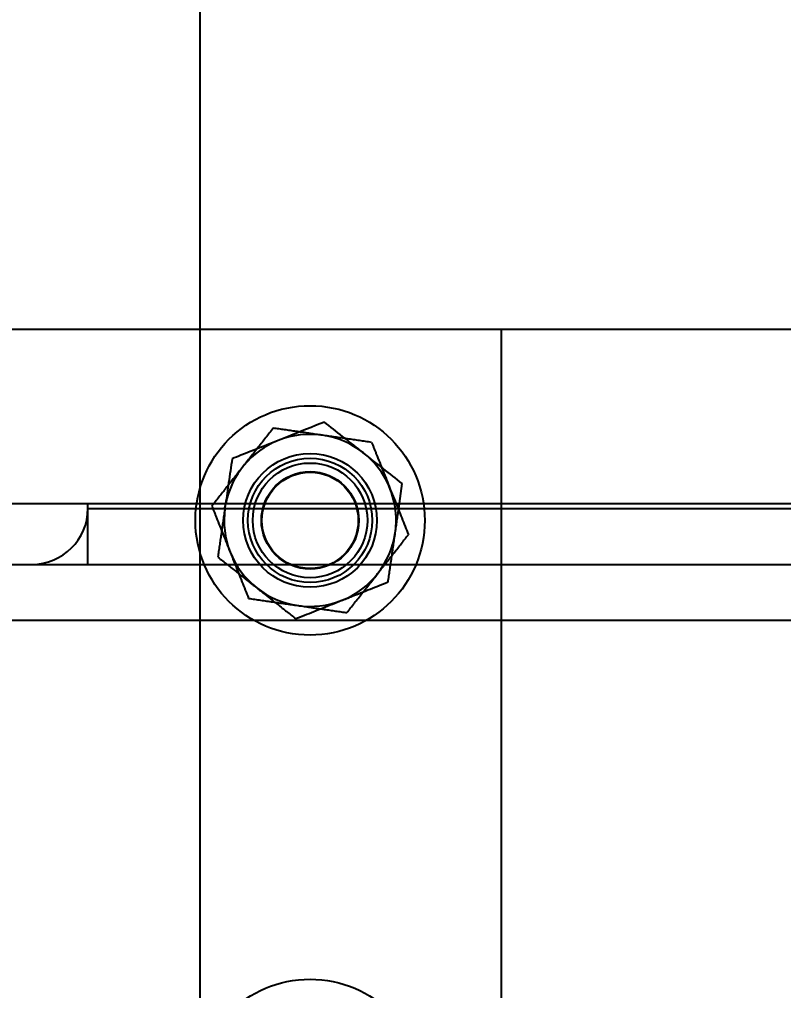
# Model space of a CAD drawing. Header units: metres. Extents: x 0 to 63075, y 0 to 44550.
# Drawn here: x 13825.1 to 13905, y 29163.4 to 29265 of the extents above; entities that cross this region are included whole.
import ezdxf

# ---------------------------------------------------------------- set-up
doc = ezdxf.new("R2010")
doc.units = ezdxf.units.M
doc.header["$LTSCALE"] = 75
doc.linetypes.add('HIDDEN2', pattern=[4.7625, 3.175, -1.5875])
for name, color, linetype in [('18_COTAS', 7, 'Continuous'), ('SDM', 7, 'Continuous'), ('SL4', 4, 'Continuous'), ('ST1', 7, 'HIDDEN2')]:
    doc.layers.add(name, color=color, linetype=linetype)
doc.styles.add('ROMANS', font='ROMANS.SHX')
doc.dimstyles.new('75___1-75', dxfattribs={"dimscale": 75, "dimtxt": 2.5, "dimasz": 2, "dimexe": 1.5, "dimexo": 1, "dimgap": 0.5, "dimtad": 1, "dimdec": 0, "dimzin": 12, "dimtxsty": 'ROMANS', "dimcen": 0, "dimclrd": 256, "dimclre": 256, "dimclrt": 3, "dimazin": 3, "dimtfac": 1, "dimtdec": 0, "dimtmove": 0, "dimatfit": 0, "dimfxl": 1, "dimlwd": -1, "dimlwe": -1, "dimarcsym": 0})

# ---------------------------------------------------------------- blocks, each defined once
blk = doc.blocks.new('*D27')
at = {"layer": '18_COTAS', "transparency": 16777216}
for p, q in [((12131.24, 27878.33), (12131.24, 30705.37)), ((13913.74, 30509.57), (13913.74, 30705.37)), ((11981.24, 30592.87), (11122.31, 30592.87)), ((13913.74, 30592.87), (12131.24, 30592.87)), ((14063.74, 30592.87), (14213.74, 30592.87))]:
    blk.add_line(p, q, dxfattribs=at)
for points in [[(11981.24, 30617.87), (11981.24, 30567.87), (12131.24, 30592.87)], [(14063.74, 30617.87), (14063.74, 30567.87), (13913.74, 30592.87)]]:
    blk.add_solid(points, dxfattribs=at)
at = {"layer": 'Defpoints', "color": 0, "transparency": 16777216}
for p in [(13913.74, 30592.87), (13913.74, 30434.57), (12131.24, 27803.33)]:
    blk.add_point(p, dxfattribs=at)
at = {"layer": '18_COTAS', "color": 3, "transparency": 16777216, "insert": (11476.78, 30724.12), "char_height": 187.5, "attachment_point": 5, "style": 'ROMANS'}
blk.add_mtext('1782', dxfattribs=at)
blk = doc.blocks.new('A$C429c7d53')
at = {"layer": 'SL4'}
for p, q in [((123.24, 1009.76), (123.24, 2334.74)), ((123.24, 2142.5), (154.75, 2142.5)), ((154.75, 2142.5), (231.25, 2142.5)), ((154.75, 2142.5), (154.75, 2124.25)), ((144.1, 2124.25), (144.4, 2126.35)), ((123.24, 2124.25), (262.76, 2124.25))]:
    blk.add_line(p, q, dxfattribs=at)
for start, end in [(111.7253, 168.7877), (51.7253, 111.7253), (11.2123, 51.7253)]:
    blk.add_arc((134.75, 2122.5), 9, start, end, dxfattribs=at)
for points, knots in [([(136.25, 2132.78), (135, 2132.29), (133.41, 2131.65), (131.78, 2131), (131.42, 2130.86)], [0, 0, 0, 0, 0.779636, 1, 1, 1, 1]), ([(140.32, 2129.57), (140.23, 2129.64), (139.5, 2130.22), (138.12, 2131.31), (136.87, 2132.29), (136.25, 2132.78)], [0, 0, 0, 0, 0.07009, 0.530784, 1, 1, 1, 1]), ([(131.42, 2130.86), (130.11, 2130.34), (128.47, 2129.69), (126.9, 2129.06), (126.59, 2128.94)], [0, 0, 0, 0, 0.803647, 1, 1, 1, 1]), ([(144.4, 2126.35), (143.74, 2126.87), (142.4, 2127.92), (141.02, 2129.02), (140.32, 2129.57)], [0, 0, 0, 0, 0.495458, 1, 1, 1, 1]), ([(126.59, 2128.94), (126.47, 2128.1), (126.25, 2126.57), (126.02, 2124.98), (125.91, 2124.25)], [0, 0, 0, 0, 0.542951, 1, 1, 1, 1])]:
    blk.add_open_spline(points, degree=3, knots=knots, dxfattribs=at)
at = {"layer": 'ST1'}
for p, q in [((48.24, 2142.5), (123.24, 2142.5)), ((48.24, 2124.25), (123.24, 2124.25)), ((111.5, 2123.75), (111.5, 2124.25)), ((111.5, 2117.9), (111.5, 2123.75)), ((111.5, 2123.75), (274.5, 2123.75)), ((125.84, 2123.8), (125.92, 2124.25)), ((125.91, 2124.25), (125.84, 2123.8)), ((154.75, 2124.25), (154.75, 2060.75)), ((60.2, 2117.9), (325.8, 2117.9)), ((54.35, 2112.05), (331.65, 2112.05))]:
    blk.add_line(p, q, dxfattribs=at)
for centre, radius in [((134.75, 2122.5), 12), ((134.75, 2122.5), 7), ((134.75, 2122.5), 6.5), ((134.75, 2122.5), 6), ((134.75, 2122.5), 5.1), ((134.75, 2122.5), 5.04), ((134.75, 2062.5), 12)]:
    blk.add_circle(centre, radius, dxfattribs=at)
for centre, radius, start, end in [((105.65, 2123.75), 5.85, 270, 0), ((134.75, 2122.5), 9, 171.7253, 231.7253), ((134.75, 2122.5), 9, 351.7253, 11.2123), ((134.75, 2122.5), 9, 291.7253, 351.7253), ((134.75, 2122.5), 9, 231.7253, 291.7253)]:
    blk.add_arc(centre, radius, start, end, dxfattribs=at)
for points, knots in [([(130.9, 2132.15), (130.38, 2131.49), (129.33, 2130.15), (128.23, 2128.77), (127.68, 2128.07)], [0, 0, 0, 0, 0.495458, 1, 1, 1, 1]), ([(136.05, 2131.41), (135.92, 2131.42), (135, 2131.56), (133.26, 2131.81), (131.69, 2132.04), (130.9, 2132.15)], [0, 0, 0, 0, 0.07009, 0.530784, 1, 1, 1, 1]), ([(141.19, 2130.66), (140.35, 2130.78), (138.67, 2131.03), (136.92, 2131.28), (136.05, 2131.41)], [0, 0, 0, 0, 0.495458, 1, 1, 1, 1]), ([(141.19, 2130.66), (141.35, 2130.25), (141.98, 2128.68), (142.63, 2127.05), (143.11, 2125.83)], [0, 0, 0, 0, 0.257551, 1, 1, 1, 1]), ([(127.68, 2128.07), (127.61, 2127.98), (127.03, 2127.25), (125.94, 2125.87), (124.96, 2124.62), (124.47, 2124)], [0, 0, 0, 0, 0.07009, 0.530784, 1, 1, 1, 1]), ([(143.11, 2125.83), (143.29, 2125.39), (143.94, 2123.76), (144.57, 2122.17), (145.03, 2121)], [0, 0, 0, 0, 0.268634, 1, 1, 1, 1]), ([(124.47, 2124), (124.63, 2123.59), (125.25, 2122.02), (125.91, 2120.38), (126.39, 2119.17)], [0, 0, 0, 0, 0.257551, 1, 1, 1, 1]), ([(125.84, 2123.8), (125.83, 2123.67), (125.69, 2122.75), (125.44, 2121.01), (125.21, 2119.44), (125.1, 2118.65)], [0, 0, 0, 0, 0.07009, 0.5307844, 1, 1, 1, 1]), ([(143.66, 2121.2), (143.67, 2121.33), (143.81, 2122.25), (143.96, 2123.28), (144.09, 2124.15), (144.1, 2124.25)], [0, 0, 0, 0, 0.119325, 0.903632, 1, 1, 1, 1]), ([(141.82, 2116.93), (141.89, 2117.02), (142.47, 2117.75), (143.56, 2119.13), (144.54, 2120.38), (145.03, 2121)], [0, 0, 0, 0, 0.07009, 0.530784, 1, 1, 1, 1]), ([(142.91, 2116.06), (143.03, 2116.9), (143.28, 2118.58), (143.53, 2120.33), (143.66, 2121.2)], [0, 0, 0, 0, 0.495458, 1, 1, 1, 1]), ([(125.1, 2118.65), (125.76, 2118.13), (127.1, 2117.08), (128.48, 2115.98), (129.18, 2115.43)], [0, 0, 0, 0, 0.495458, 1, 1, 1, 1]), ([(126.39, 2119.17), (126.56, 2118.73), (127.22, 2117.1), (127.85, 2115.5), (128.31, 2114.34)], [0, 0, 0, 0, 0.268634, 1, 1, 1, 1]), ([(138.6, 2112.85), (139.12, 2113.51), (140.17, 2114.85), (141.27, 2116.23), (141.82, 2116.93)], [0, 0, 0, 0, 0.495458, 1, 1, 1, 1]), ([(129.18, 2115.43), (129.27, 2115.36), (130, 2114.78), (131.38, 2113.69), (132.63, 2112.71), (133.25, 2112.22)], [0, 0, 0, 0, 0.07009, 0.530784, 1, 1, 1, 1]), ([(138.08, 2114.14), (138.44, 2114.28), (140.07, 2114.93), (141.67, 2115.57), (142.91, 2116.06)], [0, 0, 0, 0, 0.220364, 1, 1, 1, 1]), ([(128.31, 2114.34), (129.15, 2114.22), (130.83, 2113.97), (132.58, 2113.72), (133.45, 2113.59)], [0, 0, 0, 0, 0.495458, 1, 1, 1, 1]), ([(133.25, 2112.22), (133.56, 2112.34), (135.13, 2112.96), (136.77, 2113.62), (138.08, 2114.14)], [0, 0, 0, 0, 0.196353, 1, 1, 1, 1]), ([(133.45, 2113.59), (133.58, 2113.58), (134.5, 2113.44), (136.24, 2113.19), (137.81, 2112.96), (138.6, 2112.85)], [0, 0, 0, 0, 0.07009, 0.530784, 1, 1, 1, 1])]:
    blk.add_open_spline(points, degree=3, knots=knots, dxfattribs=at)

msp = doc.modelspace()

# ---------------------------------------------------------------- block references
at = {"layer": 'SDM'}
msp.add_blockref('A$C429c7d53', (13720.74, 27090.07), dxfattribs=at)

# ---------------------------------------------------------------- dimensions: what is measured, and where the dimension line sits
at = {"layer": '18_COTAS'}
dim = msp.add_linear_dim(base=(13913.73996451, 30592.87116724), p1=(12131.23996451, 27803.3334565), p2=(13913.73996451, 30434.56595658), dimstyle='75___1-75', dxfattribs=at)
dim.commit()
dim.dimension.update_dxf_attribs({"geometry": '*D27', "text_midpoint": (11476.77567879, 30592.87116724), "dimtype": 160})

doc.saveas('drawing.dxf')
